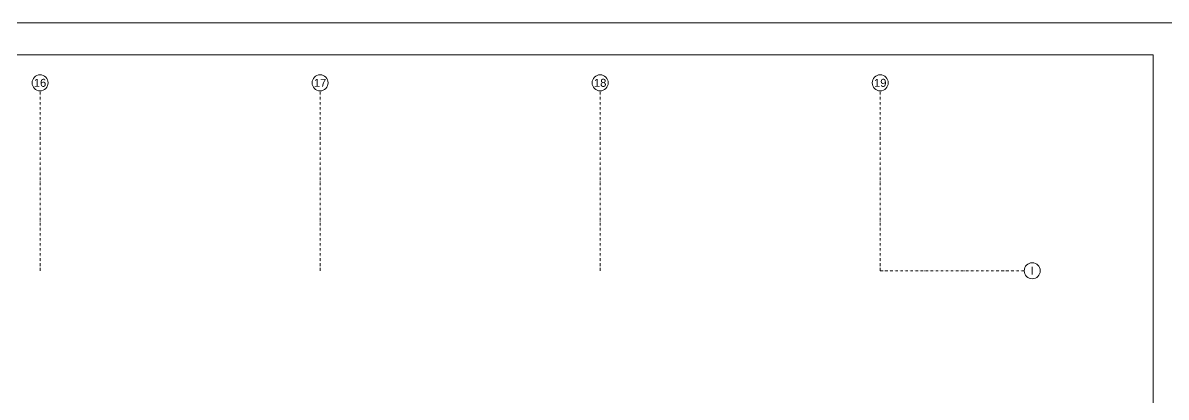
# Model space of a CAD drawing. Extents: x -2050 to 29725, y -1777 to 6820.
# Drawn here: x 2580 to 5437, y 3269 to 4205 of the extents above; entities that cross this region are included whole.
import ezdxf
from ezdxf.enums import TextEntityAlignment as Align

# ---------------------------------------------------------------- set-up
doc = ezdxf.new("R2010")
doc.units = 0
doc.header["$LTSCALE"] = 25
doc.header["$MEASUREMENT"] = 0
doc.linetypes.add('DASHDOT2', pattern=[0.5, 0.25, -0.125, 0, -0.125])
doc.layers.get('0').update_dxf_attribs({"color": 9, "lineweight": 9})
for name, color, linetype, lineweight in [('10', 9, 'Continuous', 9), ('24', 9, 'DASHDOT2', 9), ('40A', 9, 'Continuous', 9)]:
    doc.layers.add(name, color=color, linetype=linetype, lineweight=lineweight)
doc.styles.add('Arial', font='arial.ttf', dxfattribs={"height": 2.5})

# ---------------------------------------------------------------- blocks, each defined once
blk = doc.blocks.new('0_aks')
at = {"linetype": 'Continuous'}
blk.add_circle((0, 0), 2, dxfattribs=at)
at = {"style": 'Arial'}
blk.add_attdef('AKS', text='', height=2, dxfattribs=at).set_placement((0, 0), align=Align.MIDDLE_CENTER)
blk = doc.blocks.new('P-AKS_AUDI')
at = {"layer": '24'}
for points in [[(-2100, 800), (-2100, 1250)], [(-1400, 800), (-1400, 1250)], [(-700, 800), (-700, 1250)], [(0, 800), (0, 1250)], [(0, 800), (360, 800)]]:
    blk.add_lwpolyline(points, dxfattribs=at)
at = {"layer": '24', "xscale": 10, "yscale": 10, "zscale": 10}
for p, values in [((-2100, 1270), {'AKS': '16'}), ((-1400, 1270), {'AKS': '17'}), ((-700, 1270), {'AKS': '18'}), ((0, 1270), {'AKS': '19'}), ((380, 800), {'AKS': 'I'})]:
    blk.add_blockref('0_aks', p, dxfattribs=at).add_auto_attribs(values)
blk = doc.blocks.new('p-zemin kat')
at = {"layer": '24'}
blk.add_blockref('P-AKS_AUDI', (4722.5, 2785), dxfattribs=at)

msp = doc.modelspace()

# ---------------------------------------------------------------- linework, layer by layer
at = {"layer": '40A'}
for points in [[(5945, 4205), (0, 4205), (0, 0), (5945, 0)], [(5405.06, 80), (80, 80), (80, 4125), (5405.06, 4125)]]:
    msp.add_lwpolyline(points, close=True, dxfattribs=at)

# ---------------------------------------------------------------- block references
at = {"layer": '10'}
msp.add_blockref('p-zemin kat', (0, 0), dxfattribs=at)

doc.saveas('drawing.dxf')
